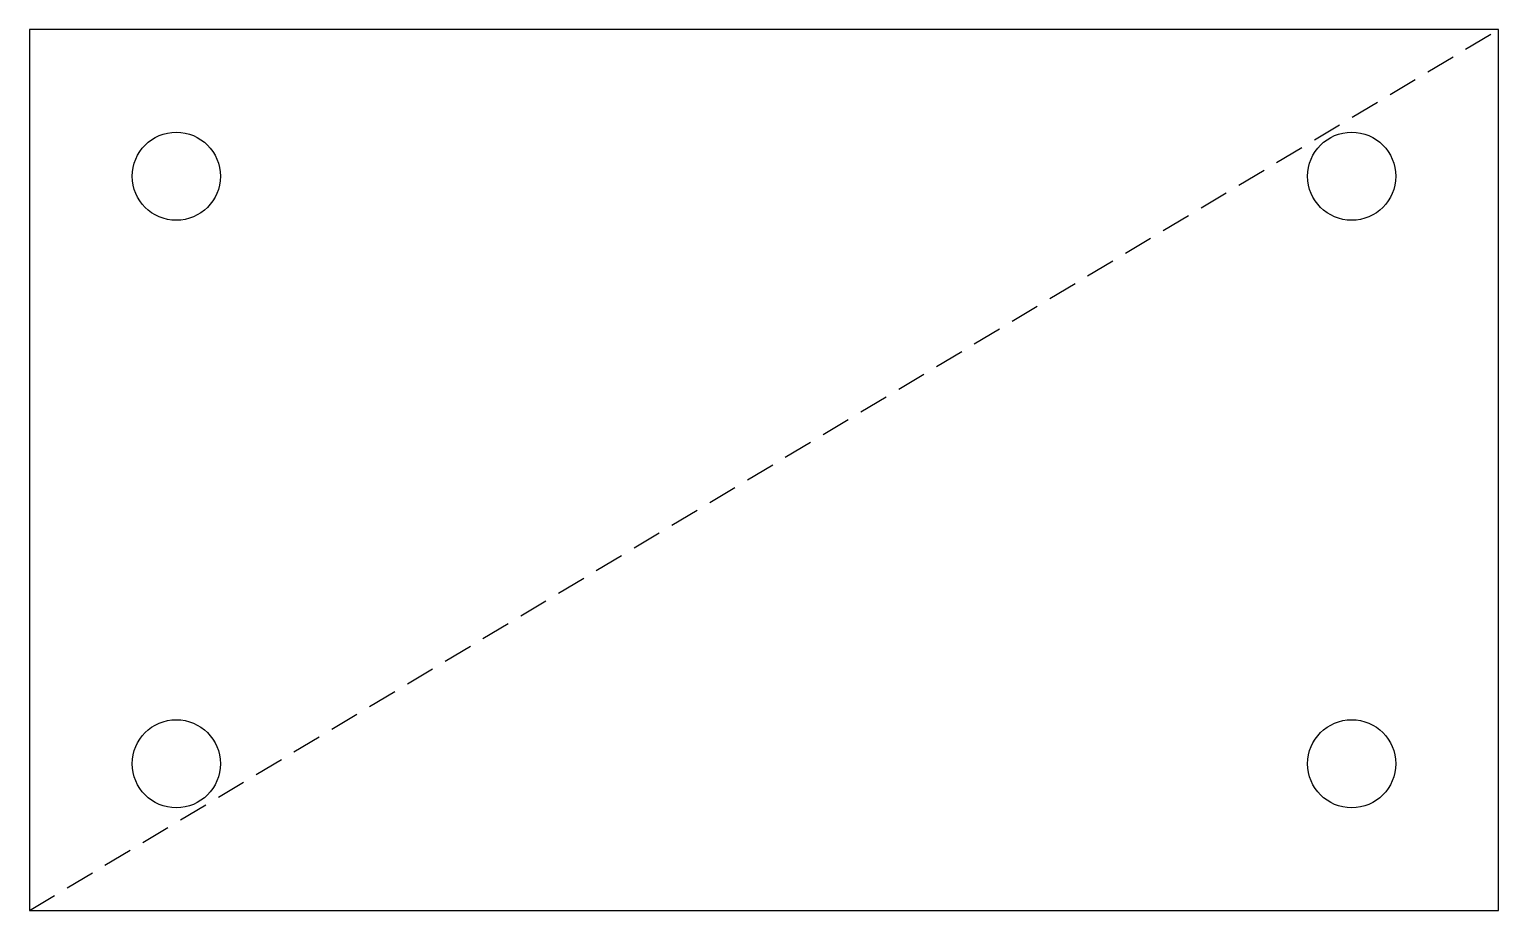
# Model space of a CAD drawing. Header units: millimetres. Extents: x 0 to 100, y 0 to 60.
import ezdxf

# ---------------------------------------------------------------- set-up
doc = ezdxf.new("R2010")
doc.units = ezdxf.units.MM
doc.linetypes.add('DASHED', pattern=[3, 2, -1])
doc.layers.add('CONSTRUCTION', color=8, linetype='DASHED')
doc.layers.add('SKETCH', color=7, linetype='CONTINUOUS')

msp = doc.modelspace()

# ---------------------------------------------------------------- linework, layer by layer
at = {"layer": 'CONSTRUCTION'}
msp.add_line((0, 0), (100, 60), dxfattribs=at)
at = {"layer": 'SKETCH'}
for p, q in [((100, 60), (0, 60)), ((0, 60), (0, 0)), ((100, 0), (100, 60)), ((0, 0), (100, 0))]:
    msp.add_line(p, q, dxfattribs=at)
for centre in [(10, 50), (90, 50), (10, 10), (90, 10)]:
    msp.add_circle(centre, 3, dxfattribs=at)

doc.saveas('drawing.dxf')
